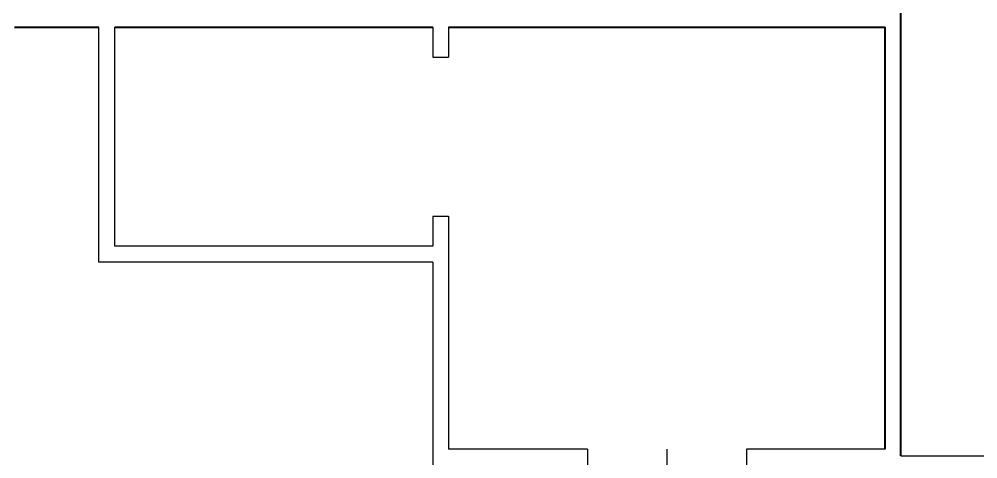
# Model space of a CAD drawing. Header units: inches. Extents: x -2770 to 3095, y -2847 to 3009.
# Drawn here: x 42.07 to 48.09, y 107.81 to 110.57 of the extents above; entities that cross this region are included whole.
import ezdxf

# ---------------------------------------------------------------- set-up
doc = ezdxf.new("R2010")
doc.units = ezdxf.units.IN
doc.header["$LTSCALE"] = 0.1
doc.header["$MEASUREMENT"] = 0
doc.layers.add('MURATURA sezioni - section wall', color=7, linetype='Continuous', lineweight=40)

msp = doc.modelspace()

# ---------------------------------------------------------------- linework, layer by layer
for p, q in [((42.56574, 109.04275), (42.56574, 110.51897)), ((42.66574, 109.14275), (42.66574, 110.51897)), ((44.66574, 110.51897), (43.05309, 110.51897)), ((44.66574, 110.51897), (44.66574, 110.33086)), ((44.66574, 110.51897), (44.66574, 110.33086)), ((47.50969, 110.51897), (44.76574, 110.51897)), ((47.50969, 110.51897), (44.76574, 110.51897)), ((44.76574, 110.51897), (44.76574, 110.33086)), ((47.50969, 107.86652), (47.50969, 110.51897)), ((44.66574, 110.33086), (44.76574, 110.33086)), ((44.66574, 109.33086), (44.76574, 109.33086)), ((44.66574, 109.33086), (44.66574, 109.14275)), ((44.66574, 109.33086), (44.66574, 109.14275)), ((44.76574, 109.33086), (44.76574, 107.86652)), ((44.66574, 109.14275), (42.66574, 109.14275)), ((44.66574, 109.04275), (42.56574, 109.04275)), ((44.66574, 109.04275), (44.66574, 107.76652)), ((45.63771, 107.86652), (44.76574, 107.86652)), ((45.63771, 107.86652), (45.63771, 107.76652)), ((46.13771, 107.86652), (46.13771, 107.76652)), ((47.50969, 107.86652), (46.63771, 107.86652)), ((46.63771, 107.86652), (46.63771, 107.76652)), ((47.60969, 107.82638), (52.9548, 107.82638))]:
    msp.add_line(p, q)
at = {"layer": 'MURATURA sezioni - section wall', "linetype": 'ByBlock'}
for p, q in [((47.60969, 107.82638), (47.60969, 110.74397)), ((47.50969, 107.86652), (47.50969, 110.51897))]:
    msp.add_line(p, q, dxfattribs=at)
at = {"layer": 'MURATURA sezioni - section wall'}
for p, q in [((42.03471, 110.51897), (42.56574, 110.51897)), ((42.66574, 110.51897), (43.05309, 110.51897)), ((43.05309, 110.51897), (44.66574, 110.51897)), ((44.76574, 110.51897), (47.50969, 110.51897))]:
    msp.add_line(p, q, dxfattribs=at)

doc.saveas('drawing.dxf')
